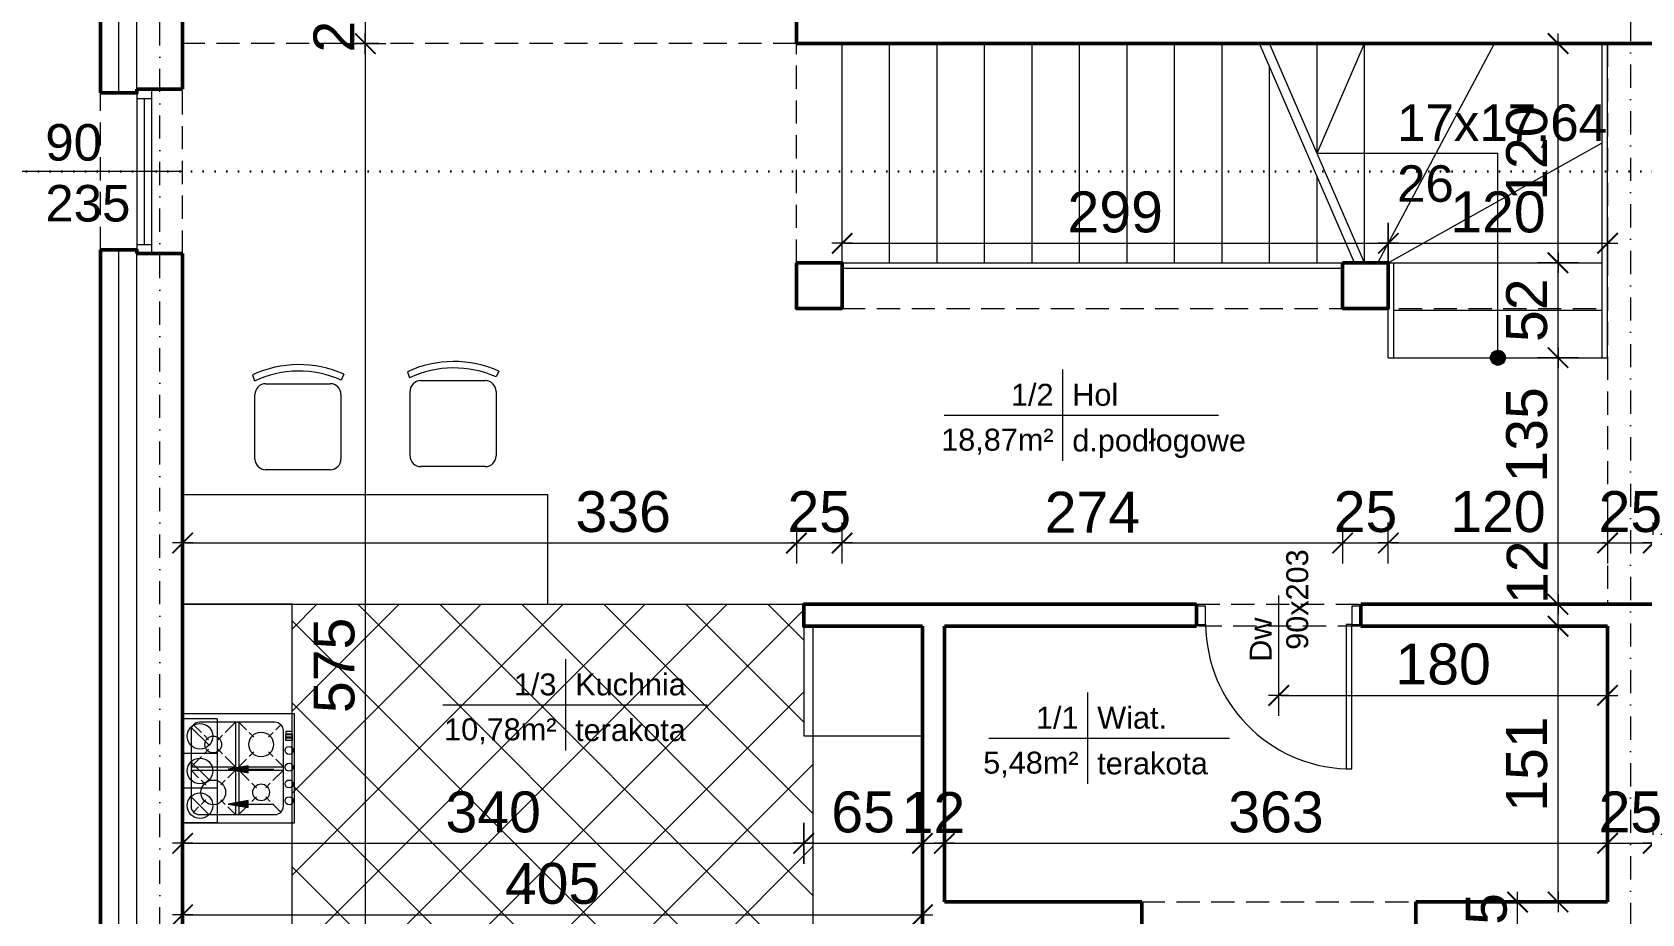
# Model space of a CAD drawing. Header units: millimetres. Extents: x -1610 to 9137, y -4586 to 6358.
# Drawn here: x 3021 to 3902, y 3312 to 3795 of the extents above; entities that cross this region are included whole.
import ezdxf

# ---------------------------------------------------------------- set-up
doc = ezdxf.new("R2010")
doc.units = ezdxf.units.MM
for name, pattern in [('DASHDOT', [25.4, 12.7, -6.35, 0, -6.35]), ('DASHED', [19.05, 12.7, -6.35]), ('DOT', [6.35, 0, -6.35])]:
    doc.linetypes.add(name, pattern=pattern)
doc.layers.get('0').update_dxf_attribs({"lineweight": 0})
doc.layers.add('A-meble', color=7, linetype='Continuous', lineweight=5, true_color=0x8a8a8a)
for name, color, linetype, lineweight in [('A-murowane', 6, 'Continuous', 50), ('A-osie', 7, 'DASHDOT', 5), ('A-p.widokowa', 5, 'Continuous', 15), ('A-pod', 5, 'DASHED', 15), ('A-schody', 2, 'Continuous', 0), ('A-stolarka', 1, 'Continuous', 5), ('A-w.ocieplenie', 4, 'BATTING', 5), ('A-wykończenie', 4, 'Continuous', 5), ('A17_OPIS_WARSTW', 32, 'Continuous', 9), ('B-linia przekrojowa', 40, 'DOT', 30), ('B-opis', 7, 'Continuous', 0)]:
    doc.layers.add(name, color=color, linetype=linetype, lineweight=lineweight)
doc.styles.get("Standard").update_dxf_attribs({"font": 'arial.ttf'})
doc.linetypes.add('BATTING', pattern='A,0.00254,-2.54,[134,ltypeshp.shx,S=2.54,R=0,X=-2.54,Y=0],-5.08,[134,ltypeshp.shx,S=2.54,R=180,X=2.54,Y=0],-2.54', length=10.16254)
doc.dimstyles.new('PM-100', dxfattribs={"dimscale": 2.8, "dimtxt": 8, "dimasz": 0.5, "dimexe": 0, "dimexo": 0, "dimgap": 2, "dimtad": 1, "dimdec": 1, "dimrnd": 0.1, "dimzin": 13, "dimdsep": 46, "dimtxsty": 'Standard', "dimblk": 'Q', "dimcen": 0, "dimse1": 1, "dimse2": 1, "dimclrd": 256, "dimclre": 251, "dimclrt": 41, "dimadec": 1, "dimazin": 0, "dimtfac": 1, "dimtdec": 1, "dimtix": 1, "dimtmove": 1, "dimatfit": 0, "dimldrblk": 'NONE', "dimfxl": 1, "dimtolj": 1, "dimtzin": 13, "dimlwd": -1, "dimlwe": 0, "dimarcsym": 0})

# ---------------------------------------------------------------- blocks, each defined once
blk = doc.blocks.new('A$C386A056A')
at = {"layer": 'A-stolarka'}
for p, q in [((-25, 0), (-25, -90)), ((-17, 0), (-17, -90)), ((-25, -5), (-17, -5)), ((-21, -5), (-21, -85)), ((-25, -85), (-17, -85))]:
    blk.add_line(p, q, dxfattribs=at)
blk = doc.blocks.new('A$C1DD639F3')
at = {"layer": 'B-opis'}
blk.add_line((40, -40.1), (40, 10.87), dxfattribs=at)
at = {"layer": 'B-opis', "insert": (24.12, -25.48), "char_height": 12, "attachment_point": 1, "rotation": 90}
blk.add_mtext_dynamic_manual_height_columns('Dw\\P\\pi6.5715;90x203', width=13.1429, gutter_width=12.5, heights=[0], dxfattribs=at)
blk = doc.blocks.new('Q')
for p, q in [((0, 8), (0, -8)), ((-4, 0), (4, 0))]:
    blk.add_line(p, q)
at = {"const_width": 0.7}
blk.add_lwpolyline([(4, 4), (-4, -4)], dxfattribs=at)
blk = doc.blocks.new('*D46')
at = {"layer": 'A17_OPIS_WARSTW', "transparency": 16777216}
for p, q in [((3203.32, 3814.69), (3203.32, 3816.09)), ((3203.32, 3813.29), (3203.32, 3788.29)), ((3203.32, 3786.89), (3203.32, 3785.49))]:
    blk.add_line(p, q, dxfattribs=at)
at = {"layer": 'Defpoints', "color": 0, "transparency": 16777216}
for p in [(3203.32, 3813.29), (3203.32, 3788.29), (3203.32, 3788.29)]:
    blk.add_point(p, dxfattribs=at)
at = {"layer": 'A17_OPIS_WARSTW', "transparency": 16777216, "xscale": 1.4, "yscale": 1.4, "zscale": 1.4}
for p, rotation in [((3203.32, 3813.29), 270), ((3203.32, 3788.29), 90)]:
    blk.add_blockref('Q', p, dxfattribs=dict(at, rotation=rotation))
at = {"layer": 'A17_OPIS_WARSTW', "color": 41, "transparency": 16777216, "insert": (3186.29, 3800.79), "char_height": 22.4, "attachment_point": 5, "rotation": 90}
blk.add_mtext('\\A1;25', dxfattribs=at)
blk = doc.blocks.new('_None')
blk = doc.blocks.new('*D47')
at = {"layer": 'A17_OPIS_WARSTW', "transparency": 16777216}
blk.add_line((3203.32, 3786.89), (3203.32, 3214.69), dxfattribs=at)
at = {"layer": 'Defpoints', "color": 0, "transparency": 16777216}
for p in [(3203.32, 3788.29), (3203.32, 3213.29), (3203.32, 3213.29)]:
    blk.add_point(p, dxfattribs=at)
at = {"layer": 'A17_OPIS_WARSTW', "transparency": 16777216, "xscale": 1.4, "yscale": 1.4, "zscale": 1.4}
for p, rotation in [((3203.32, 3788.29), 90), ((3203.32, 3213.29), 270)]:
    blk.add_blockref('Q', p, dxfattribs=dict(at, rotation=rotation))
at = {"layer": 'A17_OPIS_WARSTW', "color": 41, "transparency": 16777216, "insert": (3186.33, 3447.84), "char_height": 22.4, "attachment_point": 5, "rotation": 90}
blk.add_mtext('\\A1;575', dxfattribs=at)
blk = doc.blocks.new('A$C65A02EB3')
at = {"layer": 'A-meble'}
for p, q in [((61.27, 59.74), (0, 59.74)), ((0, 59.74), (0, 0)), ((5.94, 53.8), (10.28, 49.46)), ((50.55, 55.14), (9.19, 55.14)), ((28.95, 55.14), (23.26, 49.46)), ((28.95, 55.14), (28.95, 30.79)), ((30.79, 55.14), (34.94, 50.99)), ((30.79, 55.14), (30.79, 30.79)), ((50.99, 50.99), (53.8, 53.8)), ((61.27, 0), (61.27, 59.74)), ((4.6, 50.55), (4.6, 9.19)), ((11.73, 48.01), (14.25, 45.48)), ((21.82, 48.01), (19.29, 45.48)), ((36.38, 49.55), (38.91, 47.02)), ((47.02, 47.02), (49.55, 49.55)), ((55.14, 9.19), (55.14, 50.55)), ((59.92, 50.14), (56.49, 50.14)), ((56.49, 50.14), (56.49, 48.72)), ((56.49, 48.72), (59.92, 48.72)), ((56.49, 46.99), (56.49, 48.4)), ((56.49, 48.4), (59.92, 48.4)), ((59.92, 46.99), (56.49, 46.99)), ((56.49, 45.25), (56.49, 46.66)), ((56.49, 46.66), (59.92, 46.66)), ((59.92, 45.25), (56.49, 45.25)), ((59.92, 48.72), (59.92, 50.14)), ((59.92, 48.4), (59.92, 46.99)), ((59.92, 46.66), (59.92, 45.25)), ((4.6, 30.79), (10.28, 36.47)), ((11.73, 37.92), (14.25, 40.45)), ((21.82, 37.92), (19.29, 40.45)), ((28.95, 30.79), (23.26, 36.47)), ((36.38, 36.38), (38.91, 38.91)), ((47.02, 38.91), (49.55, 36.38)), ((4.6, 30.79), (28.95, 30.79)), ((8.75, 24.8), (4.6, 28.95)), ((4.6, 28.95), (28.95, 28.95)), ((24.8, 24.8), (28.95, 28.95)), ((28.95, 28.95), (28.95, 4.6)), ((30.79, 30.79), (34.94, 34.94)), ((30.79, 30.79), (55.14, 30.79)), ((30.79, 28.95), (55.14, 28.95)), ((36.47, 23.26), (30.79, 28.95)), ((30.79, 28.95), (30.79, 4.6)), ((55.14, 28.95), (49.46, 23.26)), ((50.99, 34.94), (55.14, 30.79)), ((12.72, 20.83), (10.19, 23.36)), ((20.83, 20.83), (23.36, 23.36)), ((40.45, 19.29), (37.92, 21.82)), ((48.01, 21.82), (45.48, 19.29)), ((12.72, 12.72), (10.19, 10.19)), ((20.83, 12.72), (23.36, 10.19)), ((36.47, 10.28), (30.79, 4.6)), ((40.45, 14.25), (37.92, 11.73)), ((48.01, 11.73), (45.48, 14.25)), ((53.8, 5.94), (49.46, 10.28)), ((0, 0), (61.27, 0)), ((8.75, 8.75), (5.94, 5.94)), ((9.19, 4.6), (50.55, 4.6)), ((24.8, 8.75), (28.95, 4.6))]:
    blk.add_line(p, q, dxfattribs=at)
for centre, radius in [((16.77, 42.97), 4.58), ((42.97, 42.97), 6.76), ((58.3, 39.73), 2.18), ((58.3, 30.54), 2.18), ((16.77, 16.77), 6.76), ((42.97, 16.77), 4.58), ((58.3, 21.35), 2.18), ((58.3, 12.16), 2.18)]:
    blk.add_circle(centre, radius, dxfattribs=at)
for centre, start, end in [((9.19, 50.55), 90, 180), ((50.55, 50.55), 0, 90), ((9.19, 9.19), 180, 270), ((50.55, 9.19), 270, 0)]:
    blk.add_arc(centre, 4.6, start, end, dxfattribs=at)
blk = doc.blocks.new('*D55')
at = {"layer": 'A17_OPIS_WARSTW', "transparency": 16777216}
blk.add_line((3704.72, 3431.42), (3881.92, 3431.42), dxfattribs=at)
at = {"layer": 'Defpoints', "color": 0, "transparency": 16777216}
for p in [(3703.32, 3435.19), (3883.32, 3435.19), (3883.32, 3431.42)]:
    blk.add_point(p, dxfattribs=at)
at = {"layer": 'A17_OPIS_WARSTW', "transparency": 16777216, "xscale": 1.4, "yscale": 1.4, "zscale": 1.4, "rotation": 180}
blk.add_blockref('Q', (3703.32, 3431.42), dxfattribs=at)
at = {"layer": 'A17_OPIS_WARSTW', "transparency": 16777216, "xscale": 1.4, "yscale": 1.4, "zscale": 1.4}
blk.add_blockref('Q', (3883.32, 3431.42), dxfattribs=at)
at = {"layer": 'A17_OPIS_WARSTW', "color": 41, "transparency": 16777216, "insert": (3793.32, 3448.46), "char_height": 22.4, "attachment_point": 5}
blk.add_mtext('\\A1;180', dxfattribs=at)
blk = doc.blocks.new('*D56')
at = {"layer": 'A17_OPIS_WARSTW', "transparency": 16777216}
blk.add_line((3856.2, 3319.69), (3856.2, 3467.89), dxfattribs=at)
at = {"layer": 'Defpoints', "color": 0, "transparency": 16777216}
for p in [(3856.2, 3469.29), (3883.32, 3469.29), (3883.32, 3318.29)]:
    blk.add_point(p, dxfattribs=at)
at = {"layer": 'A17_OPIS_WARSTW', "transparency": 16777216, "xscale": 1.4, "yscale": 1.4, "zscale": 1.4}
for p, rotation in [((3856.2, 3469.29), 90), ((3856.2, 3318.29), 270)]:
    blk.add_blockref('Q', p, dxfattribs=dict(at, rotation=rotation))
at = {"layer": 'A17_OPIS_WARSTW', "color": 41, "transparency": 16777216, "insert": (3839.17, 3393.79), "char_height": 22.4, "attachment_point": 5, "rotation": 90}
blk.add_mtext('\\A1;151', dxfattribs=at)
blk = doc.blocks.new('*D57')
at = {"layer": 'A17_OPIS_WARSTW', "transparency": 16777216}
for p, q in [((3856.2, 3482.69), (3856.2, 3484.09)), ((3856.2, 3469.29), (3856.2, 3481.29)), ((3856.2, 3467.89), (3856.2, 3466.49))]:
    blk.add_line(p, q, dxfattribs=at)
at = {"layer": 'Defpoints', "color": 0, "transparency": 16777216}
for p in [(3856.2, 3481.29), (3856.2, 3481.29), (3883.32, 3469.29)]:
    blk.add_point(p, dxfattribs=at)
at = {"layer": 'A17_OPIS_WARSTW', "transparency": 16777216, "xscale": 1.4, "yscale": 1.4, "zscale": 1.4}
for p, rotation in [((3856.2, 3481.29), 270), ((3856.2, 3469.29), 90)]:
    blk.add_blockref('Q', p, dxfattribs=dict(at, rotation=rotation))
at = {"layer": 'A17_OPIS_WARSTW', "color": 41, "transparency": 16777216, "insert": (3839.36, 3498.83), "char_height": 22.4, "attachment_point": 5, "rotation": 90}
blk.add_mtext('\\A1;12', dxfattribs=at)
blk = doc.blocks.new('*D58')
at = {"layer": 'A17_OPIS_WARSTW', "transparency": 16777216}
blk.add_line((3856.2, 3482.69), (3856.2, 3614.89), dxfattribs=at)
at = {"layer": 'Defpoints', "color": 0, "transparency": 16777216}
for p in [(3856.2, 3616.29), (3856.2, 3616.29), (3856.2, 3481.29)]:
    blk.add_point(p, dxfattribs=at)
at = {"layer": 'A17_OPIS_WARSTW', "transparency": 16777216, "xscale": 1.4, "yscale": 1.4, "zscale": 1.4}
for p, rotation in [((3856.2, 3616.29), 90), ((3856.2, 3481.29), 270)]:
    blk.add_blockref('Q', p, dxfattribs=dict(at, rotation=rotation))
at = {"layer": 'A17_OPIS_WARSTW', "color": 41, "transparency": 16777216, "insert": (3839.16, 3574.05), "char_height": 22.4, "attachment_point": 5, "rotation": 90}
blk.add_mtext('\\A1;135', dxfattribs=at)
blk = doc.blocks.new('*D59')
at = {"layer": 'A17_OPIS_WARSTW', "transparency": 16777216}
blk.add_line((3856.2, 3617.69), (3856.2, 3666.89), dxfattribs=at)
at = {"layer": 'Defpoints', "color": 0, "transparency": 16777216}
for p in [(3856.2, 3668.29), (3856.2, 3668.29), (3856.2, 3616.29)]:
    blk.add_point(p, dxfattribs=at)
at = {"layer": 'A17_OPIS_WARSTW', "transparency": 16777216, "xscale": 1.4, "yscale": 1.4, "zscale": 1.4}
for p, rotation in [((3856.2, 3668.29), 90), ((3856.2, 3616.29), 270)]:
    blk.add_blockref('Q', p, dxfattribs=dict(at, rotation=rotation))
at = {"layer": 'A17_OPIS_WARSTW', "color": 41, "transparency": 16777216, "insert": (3839.17, 3642.29), "char_height": 22.4, "attachment_point": 5, "rotation": 90}
blk.add_mtext('\\A1;52', dxfattribs=at)
blk = doc.blocks.new('*D60')
at = {"layer": 'A17_OPIS_WARSTW', "transparency": 16777216}
blk.add_line((3856.2, 3669.69), (3856.2, 3786.89), dxfattribs=at)
at = {"layer": 'Defpoints', "color": 0, "transparency": 16777216}
for p in [(3856.2, 3788.29), (3856.2, 3788.29), (3856.2, 3668.29)]:
    blk.add_point(p, dxfattribs=at)
at = {"layer": 'A17_OPIS_WARSTW', "transparency": 16777216, "xscale": 1.4, "yscale": 1.4, "zscale": 1.4}
for p, rotation in [((3856.2, 3788.29), 90), ((3856.2, 3668.29), 270)]:
    blk.add_blockref('Q', p, dxfattribs=dict(at, rotation=rotation))
at = {"layer": 'A17_OPIS_WARSTW', "color": 41, "transparency": 16777216, "insert": (3839.17, 3728.29), "char_height": 22.4, "attachment_point": 5, "rotation": 90}
blk.add_mtext('\\A1;120', dxfattribs=at)
blk = doc.blocks.new('A$C443F3476')
at = {"layer": 'A-p.widokowa'}
for p, q in [((19, 57), (0, 57)), ((19, 57), (19, 0)), ((4.55, 52.45), (14.45, 42.55)), ((19, 38), (0, 38)), ((4.55, 33.45), (14.45, 23.55)), ((19, 19), (0, 19)), ((4.55, 14.45), (14.45, 4.55)), ((19, 0), (0, 0))]:
    blk.add_line(p, q, dxfattribs=at)
for centre in [(9.5, 47.5), (9.5, 28.5), (9.5, 9.5)]:
    blk.add_circle(centre, 7, dxfattribs=at)
blk = doc.blocks.new('A$C3D9378BC')
at = {"layer": 'A-p.widokowa'}
h = blk.add_hatch(color=256, dxfattribs=at)
h.dxf.hatch_style = 1
h.paths.add_polyline_path([(1.95, 25), (0, 14.13), (3.9, 14.13)])
blk.add_lwpolyline([(3.9, 14.13), (1.95, 25), (0, 14.13)], close=True, dxfattribs=at)
blk.add_lwpolyline([(1.95, 14.13), (1.95, 0)], dxfattribs=at)
blk = doc.blocks.new('*D63')
at = {"layer": 'A17_OPIS_WARSTW', "transparency": 16777216}
blk.add_line((3104.72, 3311.29), (3506.92, 3311.29), dxfattribs=at)
at = {"layer": 'Defpoints', "color": 0, "transparency": 16777216}
for p in [(3103.32, 3311.29), (3508.32, 3311.29), (3508.32, 3311.29)]:
    blk.add_point(p, dxfattribs=at)
at = {"layer": 'A17_OPIS_WARSTW', "transparency": 16777216, "xscale": 1.4, "yscale": 1.4, "zscale": 1.4, "rotation": 180}
blk.add_blockref('Q', (3103.32, 3311.29), dxfattribs=at)
at = {"layer": 'A17_OPIS_WARSTW', "transparency": 16777216, "xscale": 1.4, "yscale": 1.4, "zscale": 1.4}
blk.add_blockref('Q', (3508.32, 3311.29), dxfattribs=at)
at = {"layer": 'A17_OPIS_WARSTW', "color": 41, "transparency": 16777216, "insert": (3305.82, 3328.32), "char_height": 22.4, "attachment_point": 5}
blk.add_mtext('\\A1;405', dxfattribs=at)
blk = doc.blocks.new('*D64')
at = {"layer": 'A17_OPIS_WARSTW', "transparency": 16777216}
blk.add_line((3104.72, 3350.41), (3441.92, 3350.41), dxfattribs=at)
at = {"layer": 'Defpoints', "color": 0, "transparency": 16777216}
for p in [(3443.32, 3475.29), (3103.32, 3349.12), (3443.32, 3350.41)]:
    blk.add_point(p, dxfattribs=at)
at = {"layer": 'A17_OPIS_WARSTW', "transparency": 16777216, "xscale": 1.4, "yscale": 1.4, "zscale": 1.4, "rotation": 180}
blk.add_blockref('Q', (3103.32, 3350.41), dxfattribs=at)
at = {"layer": 'A17_OPIS_WARSTW', "transparency": 16777216, "xscale": 1.4, "yscale": 1.4, "zscale": 1.4}
blk.add_blockref('Q', (3443.32, 3350.41), dxfattribs=at)
at = {"layer": 'A17_OPIS_WARSTW', "color": 41, "transparency": 16777216, "insert": (3273.32, 3367.45), "char_height": 22.4, "attachment_point": 5}
blk.add_mtext('\\A1;340', dxfattribs=at)
blk = doc.blocks.new('*D65')
at = {"layer": 'A17_OPIS_WARSTW', "transparency": 16777216}
blk.add_line((3444.72, 3350.41), (3506.92, 3350.41), dxfattribs=at)
at = {"layer": 'Defpoints', "color": 0, "transparency": 16777216}
for p in [(3443.32, 3475.29), (3508.32, 3350.41), (3508.32, 3350.41)]:
    blk.add_point(p, dxfattribs=at)
at = {"layer": 'A17_OPIS_WARSTW', "transparency": 16777216, "xscale": 1.4, "yscale": 1.4, "zscale": 1.4, "rotation": 180}
blk.add_blockref('Q', (3443.32, 3350.41), dxfattribs=at)
at = {"layer": 'A17_OPIS_WARSTW', "transparency": 16777216, "xscale": 1.4, "yscale": 1.4, "zscale": 1.4}
blk.add_blockref('Q', (3508.32, 3350.41), dxfattribs=at)
at = {"layer": 'A17_OPIS_WARSTW', "color": 41, "transparency": 16777216, "insert": (3475.82, 3367.44), "char_height": 22.4, "attachment_point": 5}
blk.add_mtext('\\A1;65', dxfattribs=at)
blk = doc.blocks.new('*D66')
at = {"layer": 'A17_OPIS_WARSTW', "transparency": 16777216}
for p, q in [((3506.92, 3350.41), (3505.52, 3350.41)), ((3508.32, 3350.41), (3520.32, 3350.41)), ((3521.72, 3350.41), (3523.12, 3350.41))]:
    blk.add_line(p, q, dxfattribs=at)
at = {"layer": 'Defpoints', "color": 0, "transparency": 16777216}
for p in [(3508.32, 3350.41), (3520.32, 3350.41), (3520.32, 3350.41)]:
    blk.add_point(p, dxfattribs=at)
at = {"layer": 'A17_OPIS_WARSTW', "transparency": 16777216, "xscale": 1.4, "yscale": 1.4, "zscale": 1.4}
blk.add_blockref('Q', (3508.32, 3350.41), dxfattribs=at)
at = {"layer": 'A17_OPIS_WARSTW', "transparency": 16777216, "xscale": 1.4, "yscale": 1.4, "zscale": 1.4, "rotation": 180}
blk.add_blockref('Q', (3520.32, 3350.41), dxfattribs=at)
at = {"layer": 'A17_OPIS_WARSTW', "color": 41, "transparency": 16777216, "insert": (3514.32, 3367.25), "char_height": 22.4, "attachment_point": 5}
blk.add_mtext('\\A1;12', dxfattribs=at)
blk = doc.blocks.new('*D67')
at = {"layer": 'A17_OPIS_WARSTW', "transparency": 16777216}
blk.add_line((3521.72, 3350.41), (3881.92, 3350.41), dxfattribs=at)
at = {"layer": 'Defpoints', "color": 0, "transparency": 16777216}
for p in [(3520.32, 3350.41), (3883.32, 3350.41), (3883.32, 3350.41)]:
    blk.add_point(p, dxfattribs=at)
at = {"layer": 'A17_OPIS_WARSTW', "transparency": 16777216, "xscale": 1.4, "yscale": 1.4, "zscale": 1.4, "rotation": 180}
blk.add_blockref('Q', (3520.32, 3350.41), dxfattribs=at)
at = {"layer": 'A17_OPIS_WARSTW', "transparency": 16777216, "xscale": 1.4, "yscale": 1.4, "zscale": 1.4}
blk.add_blockref('Q', (3883.32, 3350.41), dxfattribs=at)
at = {"layer": 'A17_OPIS_WARSTW', "color": 41, "transparency": 16777216, "insert": (3701.82, 3367.45), "char_height": 22.4, "attachment_point": 5}
blk.add_mtext('\\A1;363', dxfattribs=at)
blk = doc.blocks.new('*D68')
at = {"layer": 'A17_OPIS_WARSTW', "transparency": 16777216}
for p, q in [((3881.92, 3350.41), (3880.52, 3350.41)), ((3883.32, 3350.41), (3908.32, 3350.41)), ((3909.72, 3350.41), (3911.12, 3350.41))]:
    blk.add_line(p, q, dxfattribs=at)
at = {"layer": 'Defpoints', "color": 0, "transparency": 16777216}
for p in [(3883.32, 3350.41), (3908.32, 3350.41), (3908.32, 3350.41)]:
    blk.add_point(p, dxfattribs=at)
at = {"layer": 'A17_OPIS_WARSTW', "transparency": 16777216, "xscale": 1.4, "yscale": 1.4, "zscale": 1.4}
blk.add_blockref('Q', (3883.32, 3350.41), dxfattribs=at)
at = {"layer": 'A17_OPIS_WARSTW', "transparency": 16777216, "xscale": 1.4, "yscale": 1.4, "zscale": 1.4, "rotation": 180}
blk.add_blockref('Q', (3908.32, 3350.41), dxfattribs=at)
at = {"layer": 'A17_OPIS_WARSTW', "color": 41, "transparency": 16777216, "insert": (3895.82, 3367.44), "char_height": 22.4, "attachment_point": 5}
blk.add_mtext('\\A1;25', dxfattribs=at)
blk = doc.blocks.new('*D72')
at = {"layer": 'A17_OPIS_WARSTW', "transparency": 16777216}
blk.add_line((3104.72, 3514.85), (3437.92, 3514.85), dxfattribs=at)
at = {"layer": 'Defpoints', "color": 0, "transparency": 16777216}
for p in [(3439.32, 3652.87), (3103.32, 3532.38), (3439.32, 3514.85)]:
    blk.add_point(p, dxfattribs=at)
at = {"layer": 'A17_OPIS_WARSTW', "transparency": 16777216, "xscale": 1.4, "yscale": 1.4, "zscale": 1.4, "rotation": 180}
blk.add_blockref('Q', (3103.32, 3514.85), dxfattribs=at)
at = {"layer": 'A17_OPIS_WARSTW', "transparency": 16777216, "xscale": 1.4, "yscale": 1.4, "zscale": 1.4}
blk.add_blockref('Q', (3439.32, 3514.85), dxfattribs=at)
at = {"layer": 'A17_OPIS_WARSTW', "color": 41, "transparency": 16777216, "insert": (3344.49, 3531.9), "char_height": 22.4, "attachment_point": 5}
blk.add_mtext('\\A1;336', dxfattribs=at)
blk = doc.blocks.new('*D73')
at = {"layer": 'A17_OPIS_WARSTW', "transparency": 16777216}
for p, q in [((3437.92, 3514.85), (3436.52, 3514.85)), ((3439.32, 3514.85), (3464.32, 3514.85)), ((3465.72, 3514.85), (3467.12, 3514.85))]:
    blk.add_line(p, q, dxfattribs=at)
at = {"layer": 'Defpoints', "color": 0, "transparency": 16777216}
for p in [(3439.32, 3652.87), (3464.32, 3652.87), (3464.32, 3514.85)]:
    blk.add_point(p, dxfattribs=at)
at = {"layer": 'A17_OPIS_WARSTW', "transparency": 16777216, "xscale": 1.4, "yscale": 1.4, "zscale": 1.4}
blk.add_blockref('Q', (3439.32, 3514.85), dxfattribs=at)
at = {"layer": 'A17_OPIS_WARSTW', "transparency": 16777216, "xscale": 1.4, "yscale": 1.4, "zscale": 1.4, "rotation": 180}
blk.add_blockref('Q', (3464.32, 3514.85), dxfattribs=at)
at = {"layer": 'A17_OPIS_WARSTW', "color": 41, "transparency": 16777216, "insert": (3451.82, 3531.89), "char_height": 22.4, "attachment_point": 5}
blk.add_mtext('\\A1;25', dxfattribs=at)
blk = doc.blocks.new('*D74')
at = {"layer": 'A17_OPIS_WARSTW', "transparency": 16777216}
blk.add_line((3465.72, 3514.85), (3736.92, 3514.85), dxfattribs=at)
at = {"layer": 'Defpoints', "color": 0, "transparency": 16777216}
for p in [(3464.32, 3652.87), (3738.32, 3652.87), (3738.32, 3514.85)]:
    blk.add_point(p, dxfattribs=at)
at = {"layer": 'A17_OPIS_WARSTW', "transparency": 16777216, "xscale": 1.4, "yscale": 1.4, "zscale": 1.4, "rotation": 180}
blk.add_blockref('Q', (3464.32, 3514.85), dxfattribs=at)
at = {"layer": 'A17_OPIS_WARSTW', "transparency": 16777216, "xscale": 1.4, "yscale": 1.4, "zscale": 1.4}
blk.add_blockref('Q', (3738.32, 3514.85), dxfattribs=at)
at = {"layer": 'A17_OPIS_WARSTW', "color": 41, "transparency": 16777216, "insert": (3601.32, 3531.7), "char_height": 22.4, "attachment_point": 5}
blk.add_mtext('\\A1;274', dxfattribs=at)
blk = doc.blocks.new('*D75')
at = {"layer": 'A17_OPIS_WARSTW', "transparency": 16777216}
for p, q in [((3736.92, 3514.85), (3735.52, 3514.85)), ((3738.32, 3514.85), (3763.32, 3514.85)), ((3764.72, 3514.85), (3766.12, 3514.85))]:
    blk.add_line(p, q, dxfattribs=at)
at = {"layer": 'Defpoints', "color": 0, "transparency": 16777216}
for p in [(3738.32, 3652.87), (3763.32, 3652.87), (3763.32, 3514.85)]:
    blk.add_point(p, dxfattribs=at)
at = {"layer": 'A17_OPIS_WARSTW', "transparency": 16777216, "xscale": 1.4, "yscale": 1.4, "zscale": 1.4}
blk.add_blockref('Q', (3738.32, 3514.85), dxfattribs=at)
at = {"layer": 'A17_OPIS_WARSTW', "transparency": 16777216, "xscale": 1.4, "yscale": 1.4, "zscale": 1.4, "rotation": 180}
blk.add_blockref('Q', (3763.32, 3514.85), dxfattribs=at)
at = {"layer": 'A17_OPIS_WARSTW', "color": 41, "transparency": 16777216, "insert": (3750.82, 3531.89), "char_height": 22.4, "attachment_point": 5}
blk.add_mtext('\\A1;25', dxfattribs=at)
blk = doc.blocks.new('*D76')
at = {"layer": 'A17_OPIS_WARSTW', "transparency": 16777216}
blk.add_line((3764.72, 3514.85), (3881.92, 3514.85), dxfattribs=at)
at = {"layer": 'Defpoints', "color": 0, "transparency": 16777216}
for p in [(3763.32, 3652.87), (3883.32, 3625.87), (3883.32, 3514.85)]:
    blk.add_point(p, dxfattribs=at)
at = {"layer": 'A17_OPIS_WARSTW', "transparency": 16777216, "xscale": 1.4, "yscale": 1.4, "zscale": 1.4, "rotation": 180}
blk.add_blockref('Q', (3763.32, 3514.85), dxfattribs=at)
at = {"layer": 'A17_OPIS_WARSTW', "transparency": 16777216, "xscale": 1.4, "yscale": 1.4, "zscale": 1.4}
blk.add_blockref('Q', (3883.32, 3514.85), dxfattribs=at)
at = {"layer": 'A17_OPIS_WARSTW', "color": 41, "transparency": 16777216, "insert": (3823.32, 3531.89), "char_height": 22.4, "attachment_point": 5}
blk.add_mtext('\\A1;120', dxfattribs=at)
blk = doc.blocks.new('*D77')
at = {"layer": 'A17_OPIS_WARSTW', "transparency": 16777216}
for p, q in [((3881.92, 3514.85), (3880.52, 3514.85)), ((3883.32, 3514.85), (3908.32, 3514.85)), ((3909.72, 3514.85), (3911.12, 3514.85))]:
    blk.add_line(p, q, dxfattribs=at)
at = {"layer": 'Defpoints', "color": 0, "transparency": 16777216}
for p in [(3883.32, 3625.87), (3908.32, 3625.87), (3908.32, 3514.85)]:
    blk.add_point(p, dxfattribs=at)
at = {"layer": 'A17_OPIS_WARSTW', "transparency": 16777216, "xscale": 1.4, "yscale": 1.4, "zscale": 1.4}
blk.add_blockref('Q', (3883.32, 3514.85), dxfattribs=at)
at = {"layer": 'A17_OPIS_WARSTW', "transparency": 16777216, "xscale": 1.4, "yscale": 1.4, "zscale": 1.4, "rotation": 180}
blk.add_blockref('Q', (3908.32, 3514.85), dxfattribs=at)
at = {"layer": 'A17_OPIS_WARSTW', "color": 41, "transparency": 16777216, "insert": (3895.82, 3531.89), "char_height": 22.4, "attachment_point": 5}
blk.add_mtext('\\A1;25', dxfattribs=at)
blk = doc.blocks.new('*D89')
at = {"layer": 'A17_OPIS_WARSTW', "transparency": 16777216}
blk.add_line((3834.07, 3274.69), (3834.07, 3316.89), dxfattribs=at)
at = {"layer": 'Defpoints', "color": 0, "transparency": 16777216}
for p in [(3834.07, 3318.29), (3834.07, 3318.29), (3876.96, 3273.29)]:
    blk.add_point(p, dxfattribs=at)
at = {"layer": 'A17_OPIS_WARSTW', "transparency": 16777216, "xscale": 1.4, "yscale": 1.4, "zscale": 1.4}
for p, rotation in [((3834.07, 3318.29), 90), ((3834.07, 3273.29), 270)]:
    blk.add_blockref('Q', p, dxfattribs=dict(at, rotation=rotation))
at = {"layer": 'A17_OPIS_WARSTW', "color": 41, "transparency": 16777216, "insert": (3817.08, 3305.79), "char_height": 22.4, "attachment_point": 5, "rotation": 90}
blk.add_mtext('\\A1;45', dxfattribs=at)
blk = doc.blocks.new('A$C2D106B1B')
at = {"layer": 'A-meble'}
for p, q in [((-52.36, 25.06), (-49.14, 23.62)), ((-47.08, -17.66), (-47.08, 17.66)), ((-41.2, 23.54), (-5.89, 23.54)), ((0, 17.66), (0, -17.66)), ((-51.97, -24.94), (-48.61, -23.78)), ((-5.89, -23.54), (-41.2, -23.54))]:
    blk.add_line(p, q, dxfattribs=at)
for centre, radius, start, end in [((2.91, 0.5), 60.48, 156.03909, 204.86897), ((2.91, 0.5), 56.95, 156.05054, 205.22838), ((-41.2, 17.66), 5.89, 90, 180), ((-5.89, 17.66), 5.89, 0, 90), ((-41.2, -17.66), 5.89, 180, 270), ((-5.89, -17.66), 5.89, 270, 0)]:
    blk.add_arc(centre, radius, start, end, dxfattribs=at)
blk = doc.blocks.new('*D92')
at = {"layer": 'A17_OPIS_WARSTW', "transparency": 16777216}
blk.add_line((3465.72, 3678.94), (3761.92, 3678.94), dxfattribs=at)
at = {"layer": 'Defpoints', "color": 0, "transparency": 16777216}
for p in [(3763.32, 3678.94), (3464.32, 3668.29), (3763.32, 3668.29)]:
    blk.add_point(p, dxfattribs=at)
at = {"layer": 'A17_OPIS_WARSTW', "transparency": 16777216, "xscale": 1.4, "yscale": 1.4, "zscale": 1.4, "rotation": 180}
blk.add_blockref('Q', (3464.32, 3678.94), dxfattribs=at)
at = {"layer": 'A17_OPIS_WARSTW', "transparency": 16777216, "xscale": 1.4, "yscale": 1.4, "zscale": 1.4}
blk.add_blockref('Q', (3763.32, 3678.94), dxfattribs=at)
at = {"layer": 'A17_OPIS_WARSTW', "color": 41, "transparency": 16777216, "insert": (3613.82, 3695.98), "char_height": 22.4, "attachment_point": 5}
blk.add_mtext('\\A1;299', dxfattribs=at)
blk = doc.blocks.new('*D93')
at = {"layer": 'A17_OPIS_WARSTW', "transparency": 16777216}
blk.add_line((3764.72, 3678.94), (3881.92, 3678.94), dxfattribs=at)
at = {"layer": 'Defpoints', "color": 0, "transparency": 16777216}
for p in [(3883.32, 3678.94), (3883.32, 3678.94), (3763.32, 3668.29)]:
    blk.add_point(p, dxfattribs=at)
at = {"layer": 'A17_OPIS_WARSTW', "transparency": 16777216, "xscale": 1.4, "yscale": 1.4, "zscale": 1.4, "rotation": 180}
blk.add_blockref('Q', (3763.32, 3678.94), dxfattribs=at)
at = {"layer": 'A17_OPIS_WARSTW', "transparency": 16777216, "xscale": 1.4, "yscale": 1.4, "zscale": 1.4}
blk.add_blockref('Q', (3883.32, 3678.94), dxfattribs=at)
at = {"layer": 'A17_OPIS_WARSTW', "color": 41, "transparency": 16777216, "insert": (3823.32, 3695.98), "char_height": 22.4, "attachment_point": 5}
blk.add_mtext('\\A1;120', dxfattribs=at)
blk = doc.blocks.new('*D142')
at = {"layer": 'A17_OPIS_WARSTW', "transparency": 16777216}
blk.add_line((2684.06, 3287.69), (2684.06, 3671.89), dxfattribs=at)
at = {"layer": 'Defpoints', "color": 0, "transparency": 16777216}
for p in [(2684.06, 3673.29), (3090.82, 3673.29), (3090.82, 3286.29)]:
    blk.add_point(p, dxfattribs=at)
at = {"layer": 'A17_OPIS_WARSTW', "transparency": 16777216, "xscale": 1.4, "yscale": 1.4, "zscale": 1.4}
for p, rotation in [((2684.06, 3673.29), 90), ((2684.06, 3286.29), 270)]:
    blk.add_blockref('Q', p, dxfattribs=dict(at, rotation=rotation))
at = {"layer": 'A17_OPIS_WARSTW', "color": 41, "transparency": 16777216, "insert": (2667.02, 3479.79), "char_height": 22.4, "attachment_point": 5, "rotation": 90}
blk.add_mtext('\\A1;387', dxfattribs=at)
blk = doc.blocks.new('*D143')
at = {"layer": 'A17_OPIS_WARSTW', "transparency": 16777216}
blk.add_line((2684.06, 3674.69), (2684.06, 3761.89), dxfattribs=at)
at = {"layer": 'Defpoints', "color": 0, "transparency": 16777216}
for p in [(2684.06, 3763.29), (3090.82, 3763.29), (3090.82, 3673.29)]:
    blk.add_point(p, dxfattribs=at)
at = {"layer": 'A17_OPIS_WARSTW', "transparency": 16777216, "xscale": 1.4, "yscale": 1.4, "zscale": 1.4}
for p, rotation in [((2684.06, 3763.29), 90), ((2684.06, 3673.29), 270)]:
    blk.add_blockref('Q', p, dxfattribs=dict(at, rotation=rotation))
at = {"layer": 'A17_OPIS_WARSTW', "color": 41, "transparency": 16777216, "insert": (2667.03, 3718.29), "char_height": 22.4, "attachment_point": 5, "rotation": 90}
blk.add_mtext('\\A1;90', dxfattribs=at)
blk = doc.blocks.new('*D144')
at = {"layer": 'A17_OPIS_WARSTW', "transparency": 16777216}
blk.add_line((2684.06, 3764.69), (2684.06, 3896.89), dxfattribs=at)
at = {"layer": 'Defpoints', "color": 0, "transparency": 16777216}
for p in [(2684.06, 3898.29), (3090.82, 3898.29), (3090.82, 3763.29)]:
    blk.add_point(p, dxfattribs=at)
at = {"layer": 'A17_OPIS_WARSTW', "transparency": 16777216, "xscale": 1.4, "yscale": 1.4, "zscale": 1.4}
for p, rotation in [((2684.06, 3898.29), 90), ((2684.06, 3763.29), 270)]:
    blk.add_blockref('Q', p, dxfattribs=dict(at, rotation=rotation))
at = {"layer": 'A17_OPIS_WARSTW', "color": 41, "transparency": 16777216, "insert": (2667.02, 3830.79), "char_height": 22.4, "attachment_point": 5, "rotation": 90}
blk.add_mtext('\\A1;135', dxfattribs=at)
blk = doc.blocks.new('*D148')
at = {"layer": 'A17_OPIS_WARSTW', "transparency": 16777216}
blk.add_line((2634.06, 3202.19), (2634.06, 3799.39), dxfattribs=at)
at = {"layer": 'Defpoints', "color": 0, "transparency": 16777216}
for p in [(2634.06, 3800.79), (3090.82, 3800.79), (3090.82, 3200.79)]:
    blk.add_point(p, dxfattribs=at)
at = {"layer": 'A17_OPIS_WARSTW', "transparency": 16777216, "xscale": 1.4, "yscale": 1.4, "zscale": 1.4}
for p, rotation in [((2634.06, 3800.79), 90), ((2634.06, 3200.79), 270)]:
    blk.add_blockref('Q', p, dxfattribs=dict(at, rotation=rotation))
at = {"layer": 'A17_OPIS_WARSTW', "color": 41, "transparency": 16777216, "insert": (2617.03, 3500.79), "char_height": 22.4, "attachment_point": 5, "rotation": 90}
blk.add_mtext('\\A1;600', dxfattribs=at)
blk = doc.blocks.new('*D153')
at = {"layer": 'A17_OPIS_WARSTW', "transparency": 16777216}
blk.add_line((2584.06, 3214.69), (2584.06, 3786.89), dxfattribs=at)
at = {"layer": 'Defpoints', "color": 0, "transparency": 16777216}
for p in [(2584.06, 3788.29), (3103.32, 3788.29), (3293.32, 3213.29)]:
    blk.add_point(p, dxfattribs=at)
at = {"layer": 'A17_OPIS_WARSTW', "transparency": 16777216, "xscale": 1.4, "yscale": 1.4, "zscale": 1.4}
for p, rotation in [((2584.06, 3788.29), 90), ((2584.06, 3213.29), 270)]:
    blk.add_blockref('Q', p, dxfattribs=dict(at, rotation=rotation))
at = {"layer": 'A17_OPIS_WARSTW', "color": 41, "transparency": 16777216, "insert": (2567.07, 3500.79), "char_height": 22.4, "attachment_point": 5, "rotation": 90}
blk.add_mtext('\\A1;575', dxfattribs=at)
blk = doc.blocks.new('*D154')
at = {"layer": 'A17_OPIS_WARSTW', "transparency": 16777216}
for p, q in [((2584.06, 3814.69), (2584.06, 3816.09)), ((2584.06, 3788.29), (2584.06, 3813.29)), ((2584.06, 3786.89), (2584.06, 3785.49))]:
    blk.add_line(p, q, dxfattribs=at)
at = {"layer": 'Defpoints', "color": 0, "transparency": 16777216}
for p in [(2584.06, 3813.29), (3103.32, 3813.29), (3103.32, 3788.29)]:
    blk.add_point(p, dxfattribs=at)
at = {"layer": 'A17_OPIS_WARSTW', "transparency": 16777216, "xscale": 1.4, "yscale": 1.4, "zscale": 1.4}
for p, rotation in [((2584.06, 3813.29), 270), ((2584.06, 3788.29), 90)]:
    blk.add_blockref('Q', p, dxfattribs=dict(at, rotation=rotation))
at = {"layer": 'A17_OPIS_WARSTW', "color": 41, "transparency": 16777216, "insert": (2567.03, 3800.79), "char_height": 22.4, "attachment_point": 5, "rotation": 90}
blk.add_mtext('\\A1;25', dxfattribs=at)
blk = doc.blocks.new('*D158')
at = {"layer": 'A17_OPIS_WARSTW', "transparency": 16777216}
blk.add_line((2534.06, 3169.69), (2534.06, 4266.89), dxfattribs=at)
at = {"layer": 'Defpoints', "color": 0, "transparency": 16777216}
for p in [(2534.06, 4268.29), (3058.32, 4268.29), (3058.32, 3168.29)]:
    blk.add_point(p, dxfattribs=at)
at = {"layer": 'A17_OPIS_WARSTW', "transparency": 16777216, "xscale": 1.4, "yscale": 1.4, "zscale": 1.4}
for p, rotation in [((2534.06, 4268.29), 90), ((2534.06, 3168.29), 270)]:
    blk.add_blockref('Q', p, dxfattribs=dict(at, rotation=rotation))
at = {"layer": 'A17_OPIS_WARSTW', "color": 41, "transparency": 16777216, "insert": (2517.03, 3718.29), "char_height": 22.4, "attachment_point": 5, "rotation": 90}
blk.add_mtext('\\A1;1100', dxfattribs=at)
blk = doc.blocks.new('A$C7E556D42')
at = {"layer": 'B-linia przekrojowa'}
blk.add_line((-2027.47, -800), (-272.53, -800), dxfattribs=at)

msp = doc.modelspace()

# ---------------------------------------------------------------- hatches: boundary and pattern name
at = {"layer": 'A-meble'}
h = msp.add_hatch(dxfattribs=at)
h.set_pattern_fill('NET', color=256, scale=10, angle=45)
h.set_pattern_definition([(45, (0, 214.62), (-22.45064, 22.45064), []), (135, (0, 214.62), (-22.45064, -22.45064), [])])
h.paths.add_polyline_path([(3163.32, 3481.29), (3443.32, 3481.29), (3443.32, 3409.29), (3448.32, 3409.29), (3448.32, 3273.29), (3163.32, 3273.29)])
edge = h.paths.add_edge_path(flags=16)
edge.add_line((3303.32, 3481.29), (3443.32, 3481.29))
at = {"layer": 'A-schody', "ltscale": 0.8}
h = msp.add_hatch(color=256, dxfattribs=at)
h.dxf.hatch_style = 1
edge = h.paths.add_edge_path()
edge.add_arc((3823.32, 3616.29), 4.09, 0, 360)

# ---------------------------------------------------------------- linework, layer by layer
at = {"layer": 'A-meble'}
for p, q in [((3303.32, 3541.29), (3103.32, 3541.29)), ((3303.32, 3481.29), (3303.32, 3541.29)), ((3163.32, 3481.29), (3103.32, 3481.29)), ((3103.32, 3481.29), (3303.32, 3481.29)), ((3163.32, 3273.29), (3163.32, 3481.29)), ((3303.32, 3481.29), (3443.32, 3481.29)), ((3448.32, 3469.29), (3448.32, 3273.29))]:
    msp.add_line(p, q, dxfattribs=at)
msp.add_lwpolyline([(3443.32, 3469.29), (3443.32, 3409.29), (3508.32, 3409.29)], dxfattribs=at)
at = {"layer": 'A-murowane'}
for p, q in [((3058.32, 3761.29), (3058.32, 3900.29)), ((3103.32, 3763.29), (3103.32, 3898.29)), ((3439.32, 3788.29), (3439.32, 3813.29)), ((3941.32, 3788.29), (3439.32, 3788.29)), ((3078.32, 3763.29), (3103.32, 3763.29)), ((3058.32, 3284.29), (3058.32, 3675.29)), ((3078.32, 3673.29), (3103.32, 3673.29)), ((3103.32, 3286.29), (3103.32, 3673.29)), ((3658.32, 3481.29), (3443.32, 3481.29)), ((3658.32, 3481.29), (3658.32, 3469.29)), ((3938.32, 3481.29), (3748.32, 3481.29)), ((3748.32, 3481.29), (3748.32, 3469.29)), ((3508.32, 3469.29), (3508.32, 3213.29)), ((3520.32, 3469.29), (3520.32, 3318.29)), ((3658.32, 3469.29), (3520.32, 3469.29)), ((3883.32, 3469.29), (3748.32, 3469.29)), ((3883.32, 3469.29), (3883.32, 3318.29)), ((3628.32, 3318.29), (3520.32, 3318.29)), ((3628.32, 3318.29), (3628.32, 3293.29)), ((3778.32, 3318.29), (3778.32, 3293.29)), ((3883.32, 3318.29), (3778.32, 3318.29))]:
    msp.add_line(p, q, dxfattribs=at)
for points in [[(3078.32, 3763.29), (3078.32, 3761.29), (3058.32, 3761.29)], [(3058.32, 3675.29), (3078.32, 3675.29), (3078.32, 3673.29)], [(3508.32, 3469.29), (3443.32, 3469.29), (3443.32, 3481.29), (3508.32, 3481.29)]]:
    msp.add_lwpolyline(points, dxfattribs=at)
for points in [[(3439.32, 3668.29), (3439.32, 3643.29), (3464.32, 3643.29), (3464.32, 3668.29)], [(3738.32, 3668.29), (3738.32, 3643.29), (3763.32, 3643.29), (3763.32, 3668.29)]]:
    msp.add_lwpolyline(points, close=True, dxfattribs=at)
at = {"layer": 'A-osie'}
for p, q in [((3090.82, 3200.79), (3090.82, 4235.79)), ((3895.82, 4235.79), (3895.82, 3200.79))]:
    msp.add_line(p, q, dxfattribs=at)
at = {"layer": 'A-pod'}
for p, q in [((3439.32, 3788.29), (3103.32, 3788.29)), ((3439.32, 3668.29), (3439.32, 3788.29)), ((3464.32, 3668.29), (3464.32, 3788.29)), ((3883.32, 3788.29), (3883.32, 3481.29)), ((3103.32, 3673.29), (3103.32, 3763.29)), ((3058.32, 3675.29), (3058.32, 3761.29)), ((3464.32, 3668.29), (3883.32, 3668.29)), ((3464.32, 3643.29), (3883.32, 3643.29)), ((3658.32, 3481.29), (3748.32, 3481.29)), ((3748.32, 3469.29), (3658.32, 3469.29)), ((3628.32, 3318.29), (3778.32, 3318.29))]:
    msp.add_line(p, q, dxfattribs=at)
at = {"layer": 'A-schody'}
for p, q in [((3464.32, 3668.29), (3464.32, 3788.29)), ((3490.32, 3668.29), (3490.32, 3788.29)), ((3516.32, 3668.29), (3516.32, 3788.29)), ((3542.32, 3668.29), (3542.32, 3788.29)), ((3568.32, 3668.29), (3568.32, 3788.29)), ((3594.32, 3668.29), (3594.32, 3788.29)), ((3620.32, 3668.29), (3620.32, 3788.29)), ((3646.32, 3668.29), (3646.32, 3788.29)), ((3672.32, 3668.29), (3672.32, 3788.29)), ((3724.32, 3728.29), (3724.32, 3788.29)), ((3750.32, 3668.29), (3750.32, 3788.29)), ((3757.66, 3668.29), (3821.47, 3788.29)), ((3880.32, 3616.29), (3880.32, 3788.29)), ((3883.32, 3616.29), (3883.32, 3788.29)), ((3698.32, 3668.29), (3698.32, 3775.71)), ((3763.32, 3668.29), (3880.32, 3733.92)), ((3724.32, 3668.29), (3724.32, 3715.71)), ((3464.32, 3668.29), (3750.32, 3668.29)), ((3763.32, 3668.29), (3880.32, 3668.29)), ((3763.32, 3616.29), (3763.32, 3668.29)), ((3766.32, 3616.29), (3766.32, 3668.29)), ((3464.32, 3665.29), (3738.32, 3665.29)), ((3766.32, 3642.29), (3880.32, 3642.29)), ((3763.32, 3616.29), (3883.32, 3616.29))]:
    msp.add_line(p, q, dxfattribs=at)
at = {"layer": 'A-schody', "ltscale": 0.8}
for p, q in [((3744.87, 3668.29), (3692.87, 3788.29)), ((3750.32, 3668.29), (3698.32, 3788.29)), ((3724.32, 3728.29), (3750.32, 3788.29)), ((3724.32, 3728.29), (3823.32, 3728.29)), ((3823.32, 3616.29), (3823.32, 3728.29))]:
    msp.add_line(p, q, dxfattribs=at)
msp.add_circle((3823.32, 3616.29), 4.09, dxfattribs=at)
at = {"layer": 'A-stolarka'}
for points in [[(3663.32, 3480.29), (3658.32, 3480.29), (3658.32, 3470.29), (3663.32, 3470.29)], [(3748.32, 3480.29), (3743.32, 3480.29), (3743.32, 3470.29), (3748.32, 3470.29)], [(3743.32, 3470.29), (3740.32, 3470.29), (3740.32, 3391.17), (3743.32, 3391.17)]]:
    msp.add_lwpolyline(points, close=True, dxfattribs=at)
msp.add_arc((3743.24, 3471.04), 79.93, 180.5436, 267.90504, dxfattribs=at)
at = {"layer": 'A-w.ocieplenie'}
for p, q in [((3068.32, 3761.29), (3068.32, 3900.29)), ((3068.32, 3284.29), (3068.32, 3675.29))]:
    msp.add_line(p, q, dxfattribs=at)
at = {"layer": 'A-wykończenie'}
for p, q in [((3078.32, 3763.29), (3078.32, 3898.29)), ((3078.32, 3286.29), (3078.32, 3673.29))]:
    msp.add_line(p, q, dxfattribs=at)
at = {"layer": 'B-opis'}
for p, q in [((3103.32, 3718.29), (2997.46, 3718.29)), ((3585.18, 3559.86), (3585.18, 3609.86)), ((3520.18, 3584.86), (3670.39, 3584.86)), ((3313.07, 3401.28), (3313.07, 3451.28)), ((3598.85, 3383.04), (3598.85, 3433.04)), ((3245.83, 3426.28), (3390.52, 3426.28)), ((3544.72, 3408.04), (3676.31, 3408.04))]:
    msp.add_line(p, q, dxfattribs=at)

# ---------------------------------------------------------------- block references
at = {"layer": 'A-murowane'}
msp.add_blockref('A$C386A056A', (3103.32, 3763.29), dxfattribs=at)
at = {"layer": 'A-p.widokowa', "rotation": 90}
for p in [(3153.3, 3388.99), (3153.3, 3369.99)]:
    msp.add_blockref('A$C3D9378BC', p, dxfattribs=at)
at = {"layer": 'A17_OPIS_WARSTW', "rotation": 270}
for p in [(3166.43, 3554.94), (3251.36, 3556.66)]:
    msp.add_blockref('A$C2D106B1B', p, dxfattribs=at)
at = {"layer": 'A17_OPIS_WARSTW'}
for name in ['A$C65A02EB3', 'A$C443F3476']:
    msp.add_blockref(name, (3103.32, 3361.55), dxfattribs=at)
at = {"layer": 'B-linia przekrojowa'}
msp.add_blockref('A$C7E556D42', (4858.32, 4518.29), dxfattribs=at)
at = {"layer": 'B-opis'}
msp.add_blockref('A$C1DD639F3', (3663.32, 3475.29), dxfattribs=at)

# ---------------------------------------------------------------- texts
for s, width, insert, char_height, attachment_point in [('\\pi6.5715;17x17,64\\P26', 13.1429, (3761.52, 3754.99), 20, 1), ('\\pi6.5715;90\\P235', 13.1429, (3021.57, 3744.22), 20, 1), ('1/2', 87.8944, (3580.05, 3602), 12, 3), ('Hol', 148.0981, (3590.31, 3602), 12, 1), ('18,87m²', 87.8944, (3580.05, 3577.41), 12, 3), ('d.podłogowe', 87.8944, (3590.31, 3577), 12, 1), ('1/3', 87.8944, (3307.94, 3443.42), 12, 3), ('Kuchnia', 148.0981, (3318.2, 3443.42), 12, 1), ('10,78m²', 87.8944, (3307.94, 3418.82), 12, 3), ('terakota', 87.8944, (3318.2, 3418.42), 12, 1), ('1/1', 87.8944, (3593.72, 3425.18), 12, 3), ('Wiat.', 148.0981, (3603.98, 3425.18), 12, 1), ('5,48m²', 87.8944, (3593.72, 3400.58), 12, 3), ('terakota', 87.8944, (3603.98, 3400.18), 12, 1)]:
    msp.add_mtext_dynamic_manual_height_columns(s, width=width, gutter_width=12.5, heights=[0], dxfattribs=dict(at, insert=insert, char_height=char_height, attachment_point=attachment_point))

# ---------------------------------------------------------------- dimensions: what is measured, and where the dimension line sits
at = {"layer": 'A17_OPIS_WARSTW'}
for base, p1, p2, picture, middle in [((2534.06, 4268.29), (3058.32, 3168.29), (3058.32, 4268.29), '*D158', (2517.03, 3718.29)), ((2684.06, 3898.29), (3090.82, 3763.29), (3090.82, 3898.29), '*D144', (2667.02, 3830.79)), ((2584.06, 3813.29), (3103.32, 3788.29), (3103.32, 3813.29), '*D154', (2567.03, 3800.79)), ((3203.32, 3788.29), (3203.32, 3813.29), (3203.32, 3788.29), '*D46', (3186.29, 3800.79)), ((2634.06, 3800.79), (3090.82, 3200.79), (3090.82, 3800.79), '*D148', (2617.03, 3500.79)), ((2584.06, 3788.29), (3293.32, 3213.29), (3103.32, 3788.29), '*D153', (2567.07, 3500.79)), ((3856.2, 3788.29), (3856.2, 3668.29), (3856.2, 3788.29), '*D60', (3839.17, 3728.29)), ((2684.06, 3763.29), (3090.82, 3673.29), (3090.82, 3763.29), '*D143', (2667.03, 3718.29)), ((2684.06, 3673.29), (3090.82, 3286.29), (3090.82, 3673.29), '*D142', (2667.02, 3479.79)), ((3856.2, 3668.29), (3856.2, 3616.29), (3856.2, 3668.29), '*D59', (3839.17, 3642.29)), ((3856.2, 3469.29), (3883.32, 3318.29), (3883.32, 3469.29), '*D56', (3839.17, 3393.79))]:
    dim = msp.add_linear_dim(base=base, p1=p1, p2=p2, angle=90, dimstyle='PM-100', dxfattribs=at)
    dim.commit()
    dim.dimension.update_dxf_attribs({"geometry": picture, "text_midpoint": middle})
for base, p1, p2, picture, middle in [((3203.32, 3213.29), (3203.32, 3788.29), (3203.32, 3213.29), '*D47', (3203.32, 3447.84)), ((3856.2, 3616.29), (3856.2, 3481.29), (3856.2, 3616.29), '*D58', (3856.2, 3574.05)), ((3856.2, 3481.29), (3883.32, 3469.29), (3856.2, 3481.29), '*D57', (3856.2, 3498.83)), ((3834.07, 3318.29), (3876.96, 3273.29), (3834.07, 3318.29), '*D89', (3834.07, 3305.79))]:
    dim = msp.add_linear_dim(base=base, p1=p1, p2=p2, angle=90, dimstyle='PM-100', dxfattribs=at)
    dim.commit()
    dim.dimension.update_dxf_attribs({"geometry": picture, "text_midpoint": middle, "dimtype": 160})
for base, p1, p2, picture, middle in [((3763.32, 3678.94), (3464.32, 3668.29), (3763.32, 3668.29), '*D92', (3613.82, 3695.98)), ((3883.32, 3678.94), (3763.32, 3668.29), (3883.32, 3678.94), '*D93', (3823.32, 3695.98)), ((3464.32, 3514.85), (3439.32, 3652.87), (3464.32, 3652.87), '*D73', (3451.82, 3531.89)), ((3738.32, 3514.85), (3464.32, 3652.87), (3738.32, 3652.87), '*D74', (3601.32, 3531.7)), ((3763.32, 3514.85), (3738.32, 3652.87), (3763.32, 3652.87), '*D75', (3750.82, 3531.89)), ((3883.32, 3514.85), (3763.32, 3652.87), (3883.32, 3625.87), '*D76', (3823.32, 3531.89)), ((3908.32, 3514.85), (3883.32, 3625.87), (3908.32, 3625.87), '*D77', (3895.82, 3531.89)), ((3443.32, 3350.41), (3103.32, 3349.12), (3443.32, 3475.29), '*D64', (3273.32, 3367.45)), ((3508.32, 3350.41), (3443.32, 3475.29), (3508.32, 3350.41), '*D65', (3475.82, 3367.44)), ((3883.32, 3431.42), (3703.32, 3435.19), (3883.32, 3435.19), '*D55', (3793.32, 3448.46)), ((3520.32, 3350.41), (3508.32, 3350.41), (3520.32, 3350.41), '*D66', (3514.32, 3367.25)), ((3883.32, 3350.41), (3520.32, 3350.41), (3883.32, 3350.41), '*D67', (3701.82, 3367.45)), ((3908.32, 3350.41), (3883.32, 3350.41), (3908.32, 3350.41), '*D68', (3895.82, 3367.44)), ((3508.32, 3311.29), (3103.32, 3311.29), (3508.32, 3311.29), '*D63', (3305.82, 3328.32))]:
    dim = msp.add_linear_dim(base=base, p1=p1, p2=p2, dimstyle='PM-100', dxfattribs=at)
    dim.commit()
    dim.dimension.update_dxf_attribs({"geometry": picture, "text_midpoint": middle})
dim = msp.add_linear_dim(base=(3439.32, 3514.85), p1=(3103.32, 3532.38), p2=(3439.32, 3652.87), dimstyle='PM-100', dxfattribs=at)
dim.commit()
dim.dimension.update_dxf_attribs({"geometry": '*D72', "text_midpoint": (3344.49, 3514.85), "dimtype": 160})

doc.saveas('drawing.dxf')
